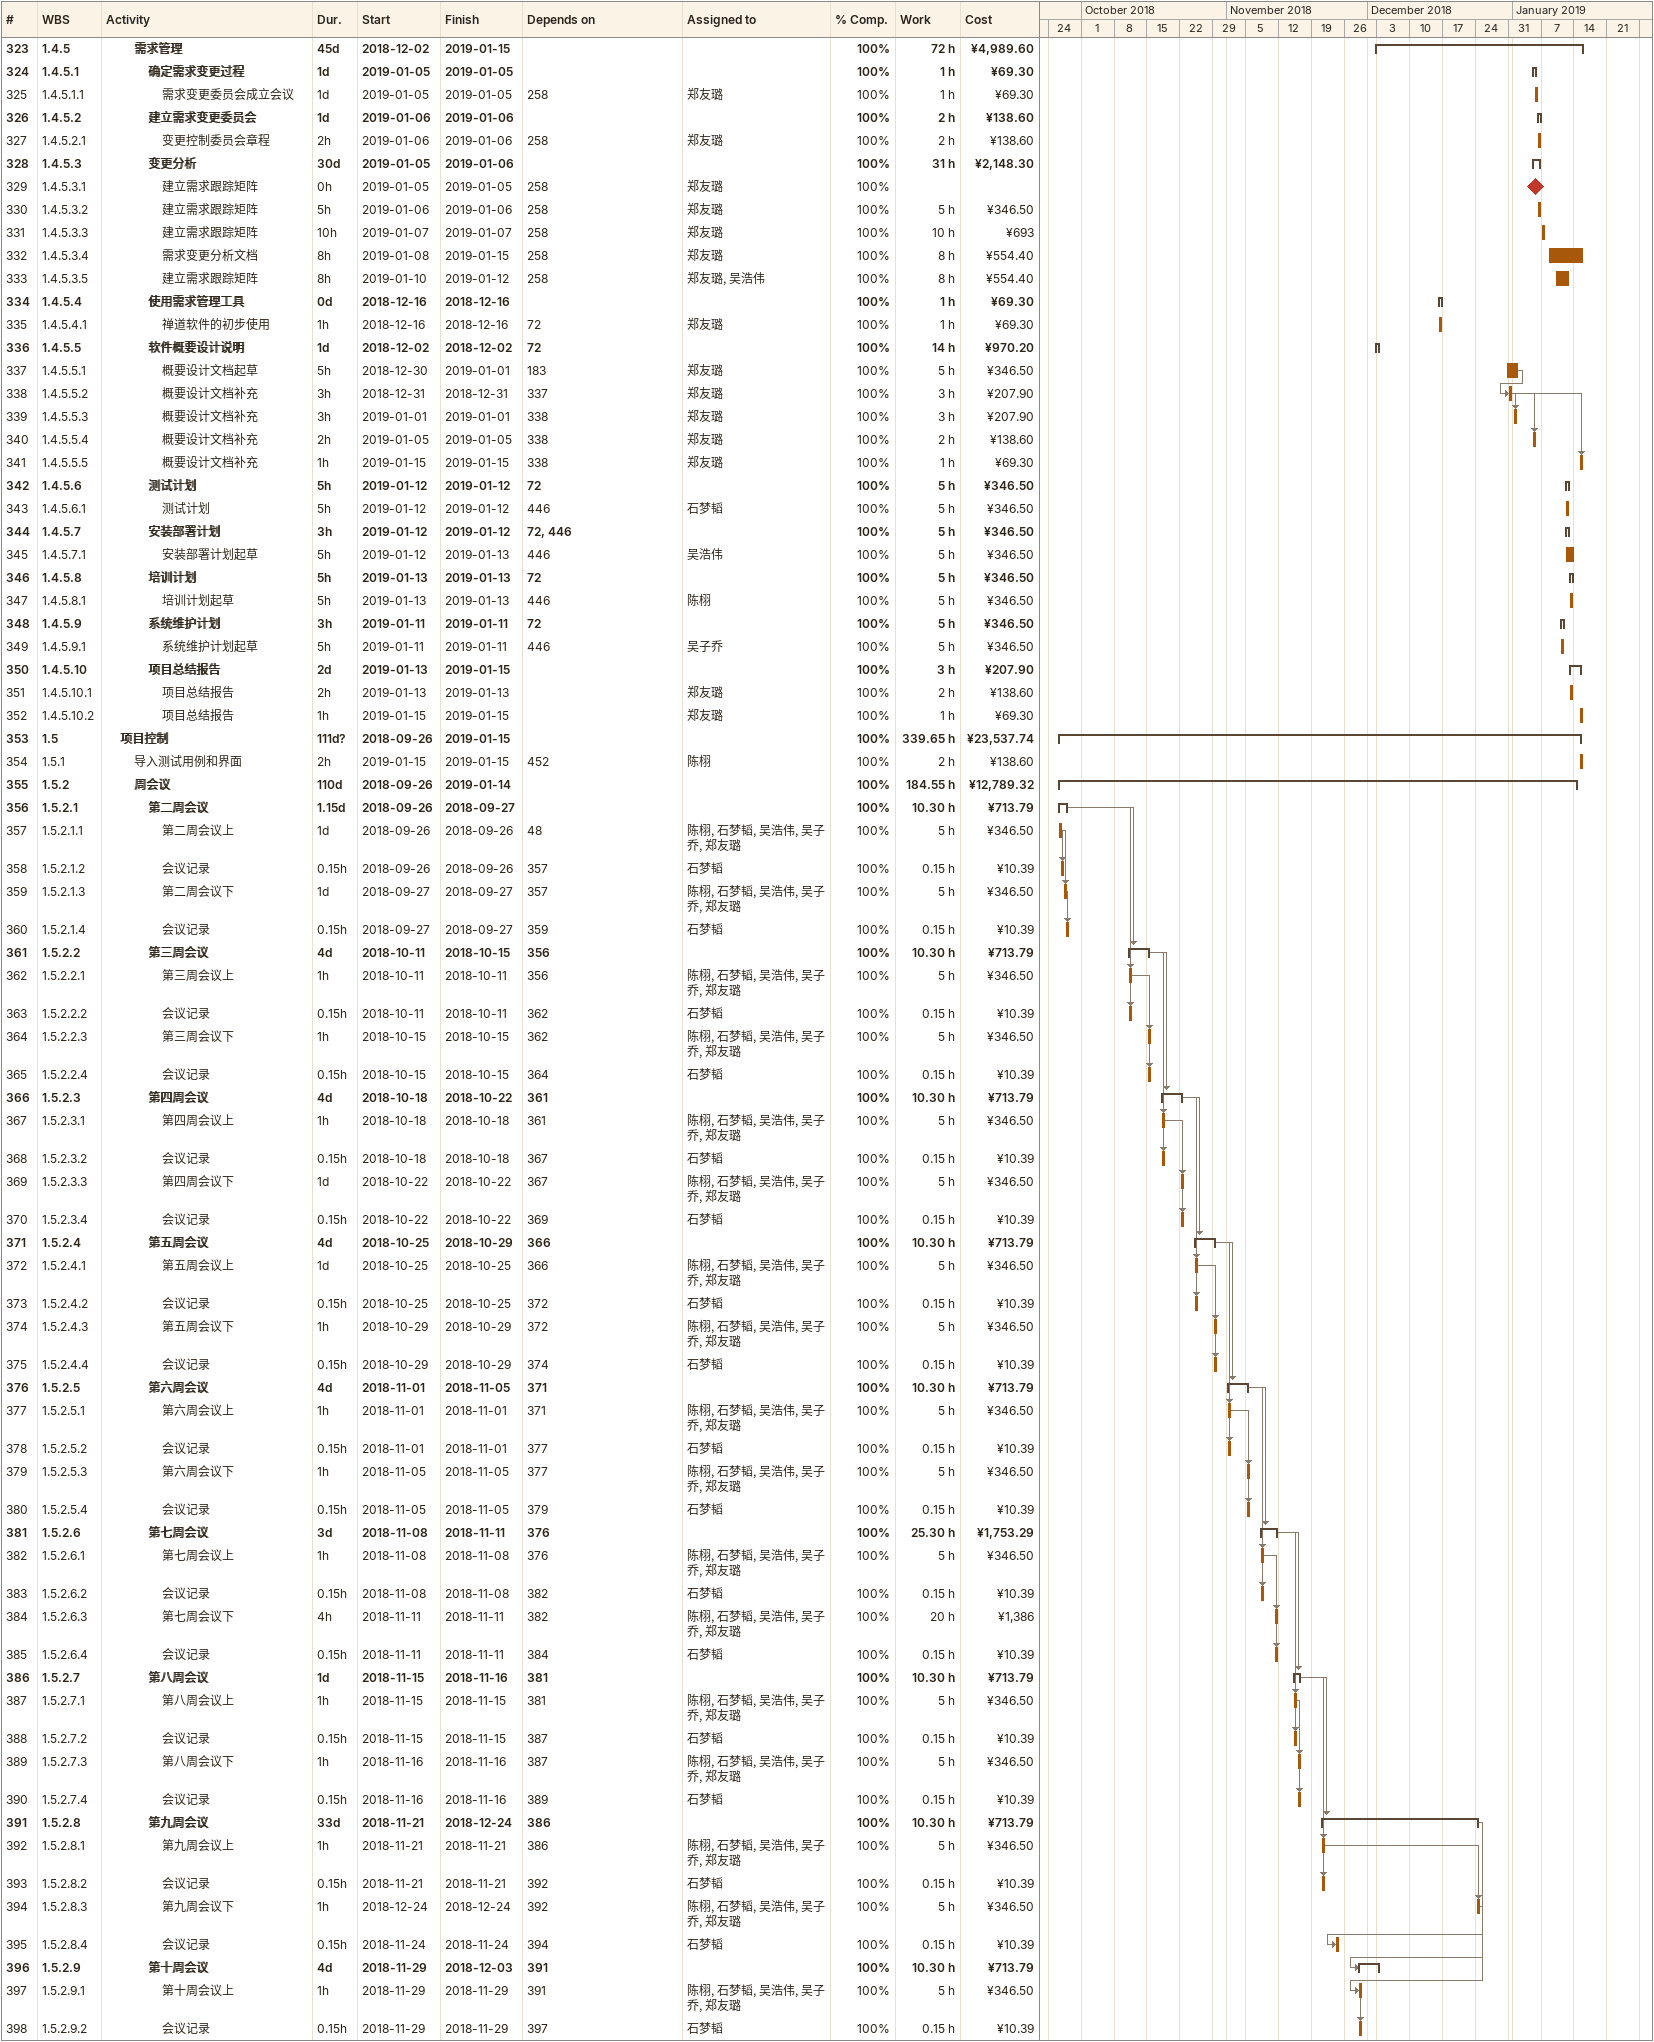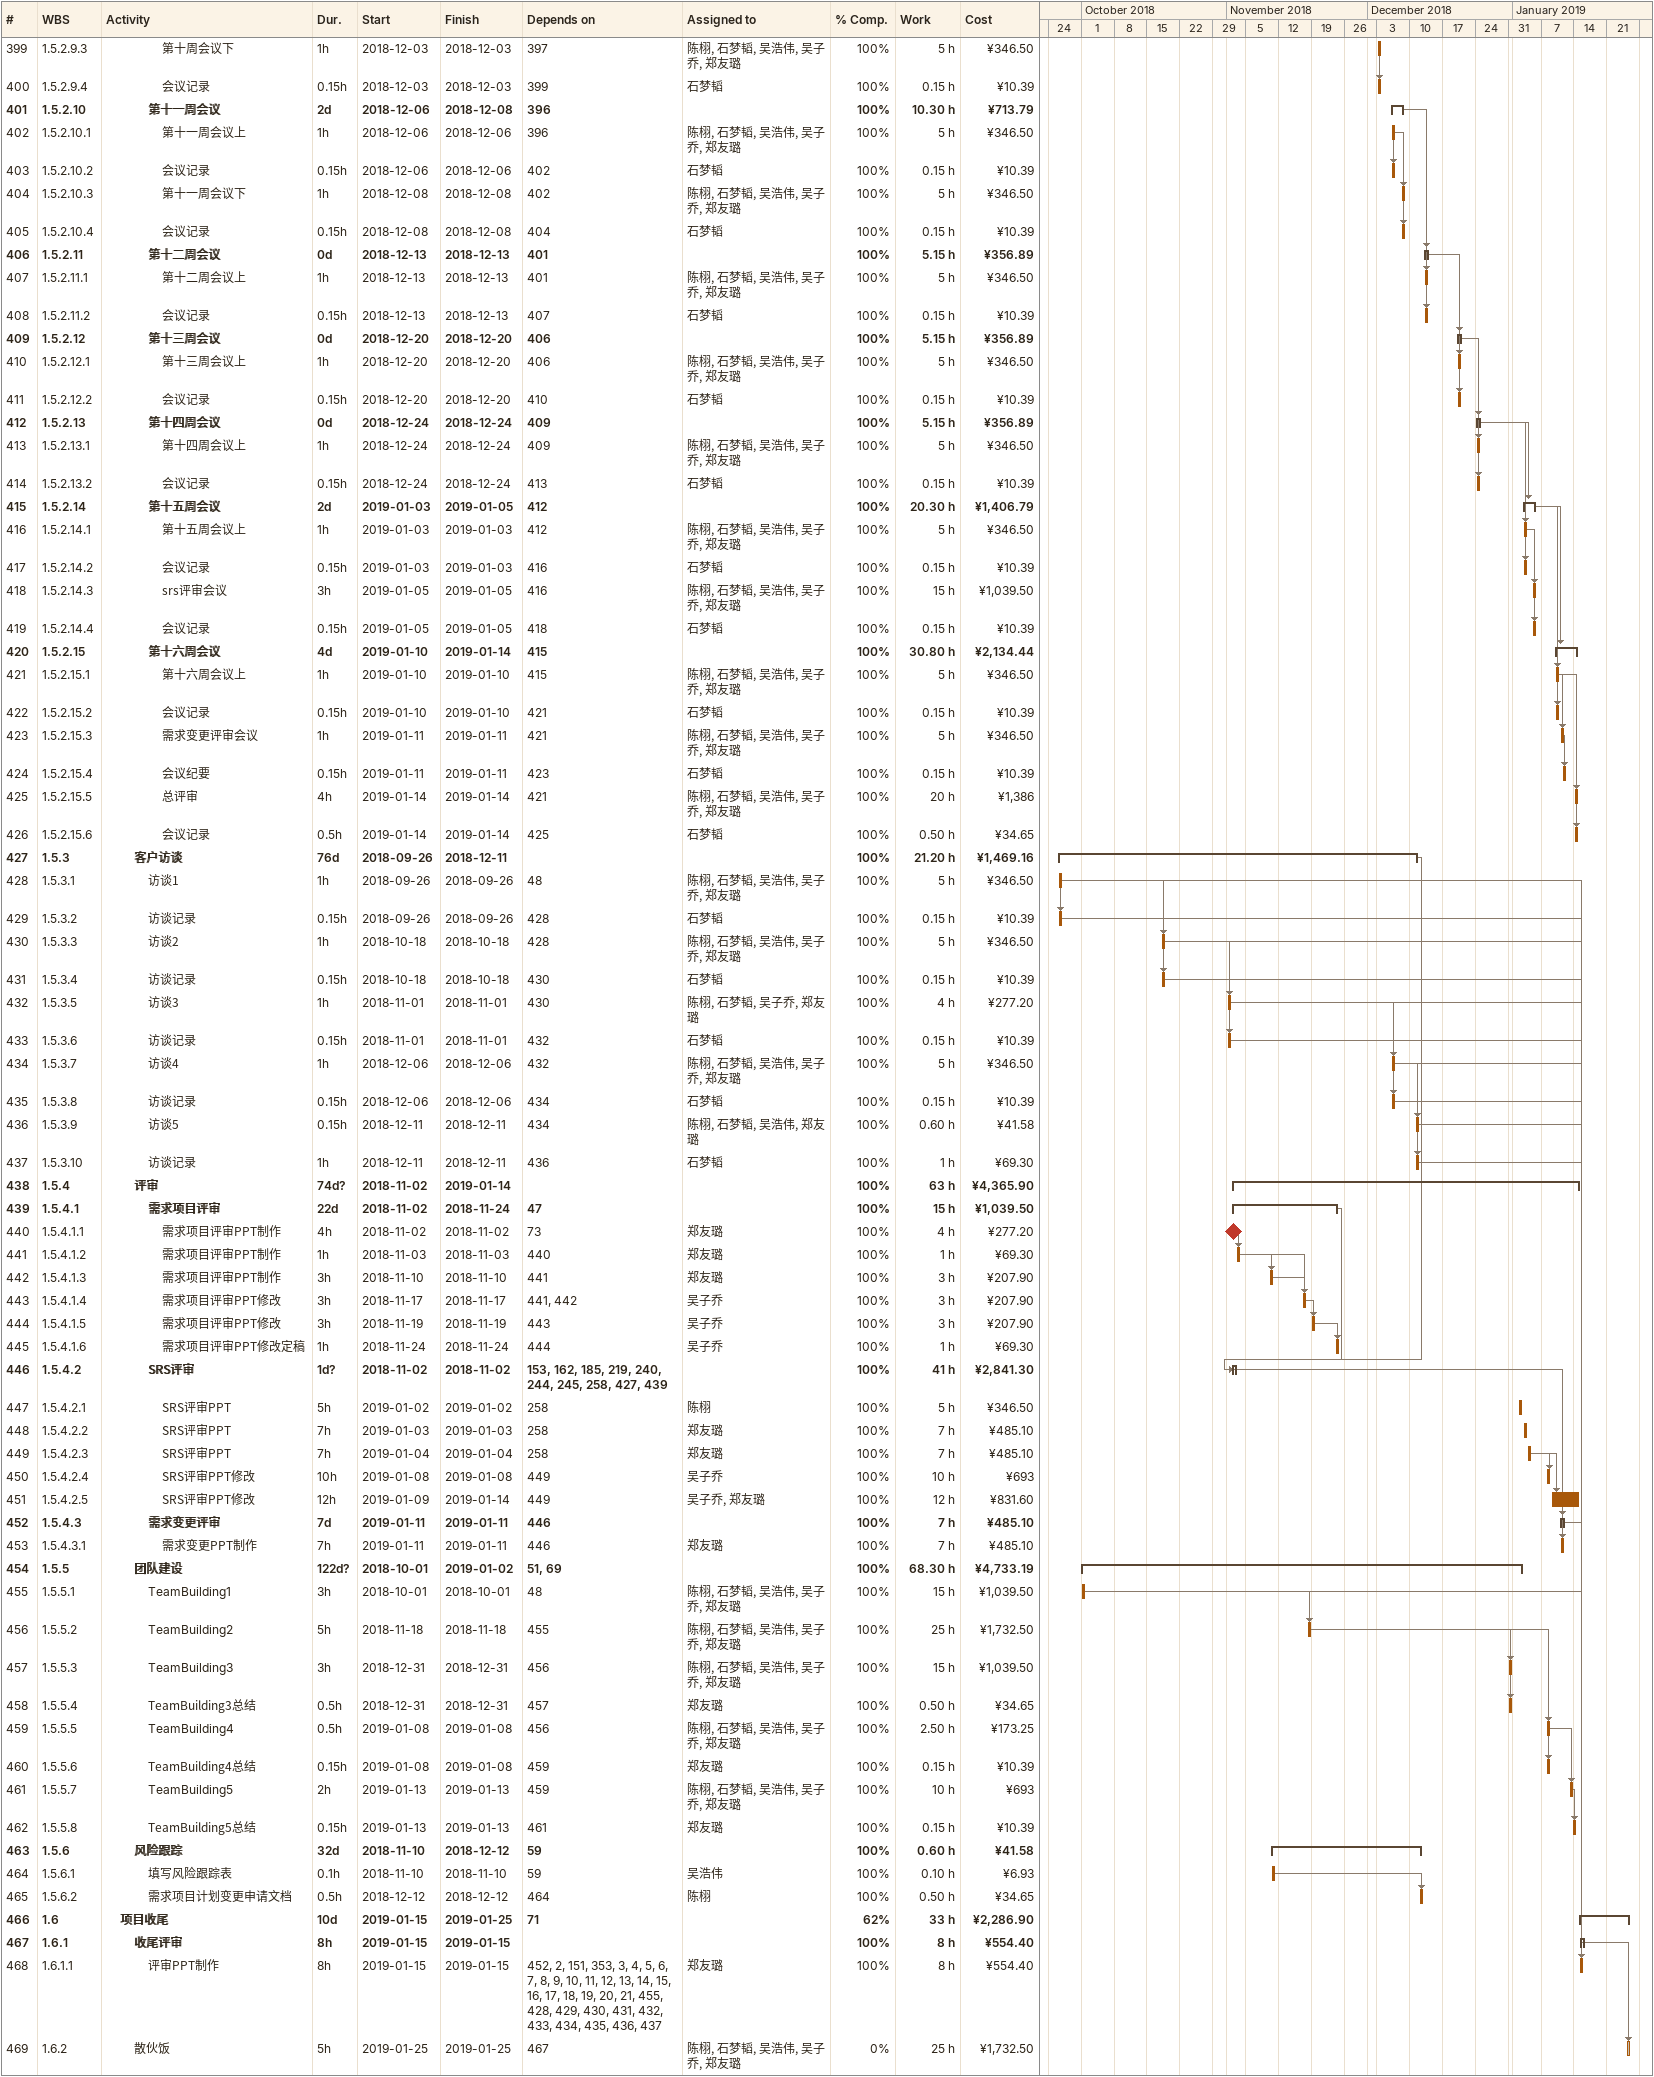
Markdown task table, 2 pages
| ID | WBS | Task | Duration | Start | Finish | Predecessors | Resources | % complete | Work (h) | Cost (¥) |
|---|---|---|---|---|---|---|---|---|---|---|
| 323 | 1.4.5 | **需求管理** | 45d | 2018-12-02 | 2019-01-15 |  |  | 100 | 72 | 4989.60 |
| 324 | 1.4.5.1 | **确定需求变更过程** | 1d | 2019-01-05 | 2019-01-05 |  |  | 100 | 1 | 69.30 |
| 325 | 1.4.5.1.1 | 需求变更委员会成立会议 | 1d | 2019-01-05 | 2019-01-05 | 258 | 郑友璐 | 100 | 1 | 69.30 |
| 326 | 1.4.5.2 | **建立需求变更委员会** | 1d | 2019-01-06 | 2019-01-06 |  |  | 100 | 2 | 138.60 |
| 327 | 1.4.5.2.1 | 变更控制委员会章程 | 2h | 2019-01-06 | 2019-01-06 | 258 | 郑友璐 | 100 | 2 | 138.60 |
| 328 | 1.4.5.3 | **变更分析** | 30d | 2019-01-05 | 2019-01-06 |  |  | 100 | 31 | 2148.30 |
| 329 | 1.4.5.3.1 | 建立需求跟踪矩阵 | 0h | 2019-01-05 | 2019-01-05 | 258 | 郑友璐 | 100 |  |  |
| 330 | 1.4.5.3.2 | 建立需求跟踪矩阵 | 5h | 2019-01-06 | 2019-01-06 | 258 | 郑友璐 | 100 | 5 | 346.50 |
| 331 | 1.4.5.3.3 | 建立需求跟踪矩阵 | 10h | 2019-01-07 | 2019-01-07 | 258 | 郑友璐 | 100 | 10 | 693 |
| 332 | 1.4.5.3.4 | 需求变更分析文档 | 8h | 2019-01-08 | 2019-01-15 | 258 | 郑友璐 | 100 | 8 | 554.40 |
| 333 | 1.4.5.3.5 | 建立需求跟踪矩阵 | 8h | 2019-01-10 | 2019-01-12 | 258 | 郑友璐, 吴浩伟 | 100 | 8 | 554.40 |
| 334 | 1.4.5.4 | **使用需求管理工具** | 0d | 2018-12-16 | 2018-12-16 |  |  | 100 | 1 | 69.30 |
| 335 | 1.4.5.4.1 | 禅道软件的初步使用 | 1h | 2018-12-16 | 2018-12-16 | 72 | 郑友璐 | 100 | 1 | 69.30 |
| 336 | 1.4.5.5 | **软件概要设计说明** | 1d | 2018-12-02 | 2018-12-02 | 72 |  | 100 | 14 | 970.20 |
| 337 | 1.4.5.5.1 | 概要设计文档起草 | 5h | 2018-12-30 | 2019-01-01 | 183 | 郑友璐 | 100 | 5 | 346.50 |
| 338 | 1.4.5.5.2 | 概要设计文档补充 | 3h | 2018-12-31 | 2018-12-31 | 337 | 郑友璐 | 100 | 3 | 207.90 |
| 339 | 1.4.5.5.3 | 概要设计文档补充 | 3h | 2019-01-01 | 2019-01-01 | 338 | 郑友璐 | 100 | 3 | 207.90 |
| 340 | 1.4.5.5.4 | 概要设计文档补充 | 2h | 2019-01-05 | 2019-01-05 | 338 | 郑友璐 | 100 | 2 | 138.60 |
| 341 | 1.4.5.5.5 | 概要设计文档补充 | 1h | 2019-01-15 | 2019-01-15 | 338 | 郑友璐 | 100 | 1 | 69.30 |
| 342 | 1.4.5.6 | **测试计划** | 5h | 2019-01-12 | 2019-01-12 | 72 |  | 100 | 5 | 346.50 |
| 343 | 1.4.5.6.1 | 测试计划 | 5h | 2019-01-12 | 2019-01-12 | 446 | 石梦韬 | 100 | 5 | 346.50 |
| 344 | 1.4.5.7 | **安装部署计划** | 3h | 2019-01-12 | 2019-01-12 | 72, 446 |  | 100 | 5 | 346.50 |
| 345 | 1.4.5.7.1 | 安装部署计划起草 | 5h | 2019-01-12 | 2019-01-13 | 446 | 吴浩伟 | 100 | 5 | 346.50 |
| 346 | 1.4.5.8 | **培训计划** | 5h | 2019-01-13 | 2019-01-13 | 72 |  | 100 | 5 | 346.50 |
| 347 | 1.4.5.8.1 | 培训计划起草 | 5h | 2019-01-13 | 2019-01-13 | 446 | 陈栩 | 100 | 5 | 346.50 |
| 348 | 1.4.5.9 | **系统维护计划** | 3h | 2019-01-11 | 2019-01-11 | 72 |  | 100 | 5 | 346.50 |
| 349 | 1.4.5.9.1 | 系统维护计划起草 | 5h | 2019-01-11 | 2019-01-11 | 446 | 吴子乔 | 100 | 5 | 346.50 |
| 350 | 1.4.5.10 | **项目总结报告** | 2d | 2019-01-13 | 2019-01-15 |  |  | 100 | 3 | 207.90 |
| 351 | 1.4.5.10.1 | 项目总结报告 | 2h | 2019-01-13 | 2019-01-13 |  | 郑友璐 | 100 | 2 | 138.60 |
| 352 | 1.4.5.10.2 | 项目总结报告 | 1h | 2019-01-15 | 2019-01-15 |  | 郑友璐 | 100 | 1 | 69.30 |
| 353 | 1.5 | **项目控制** | 111d? | 2018-09-26 | 2019-01-15 |  |  | 100 | 339.65 | 23537.74 |
| 354 | 1.5.1 | 导入测试用例和界面 | 2h | 2019-01-15 | 2019-01-15 | 452 | 陈栩 | 100 | 2 | 138.60 |
| 355 | 1.5.2 | **周会议** | 110d | 2018-09-26 | 2019-01-14 |  |  | 100 | 184.55 | 12789.32 |
| 356 | 1.5.2.1 | **第二周会议** | 1.15d | 2018-09-26 | 2018-09-27 |  |  | 100 | 10.30 | 713.79 |
| 357 | 1.5.2.1.1 | 第二周会议上 | 1d | 2018-09-26 | 2018-09-26 | 48 | 陈栩, 石梦韬, 吴浩伟, 吴子乔, 郑友璐 | 100 | 5 | 346.50 |
| 358 | 1.5.2.1.2 | 会议记录 | 0.15h | 2018-09-26 | 2018-09-26 | 357 | 石梦韬 | 100 | 0.15 | 10.39 |
| 359 | 1.5.2.1.3 | 第二周会议下 | 1d | 2018-09-27 | 2018-09-27 | 357 | 陈栩, 石梦韬, 吴浩伟, 吴子乔, 郑友璐 | 100 | 5 | 346.50 |
| 360 | 1.5.2.1.4 | 会议记录 | 0.15h | 2018-09-27 | 2018-09-27 | 359 | 石梦韬 | 100 | 0.15 | 10.39 |
| 361 | 1.5.2.2 | **第三周会议** | 4d | 2018-10-11 | 2018-10-15 | 356 |  | 100 | 10.30 | 713.79 |
| 362 | 1.5.2.2.1 | 第三周会议上 | 1h | 2018-10-11 | 2018-10-11 | 356 | 陈栩, 石梦韬, 吴浩伟, 吴子乔, 郑友璐 | 100 | 5 | 346.50 |
| 363 | 1.5.2.2.2 | 会议记录 | 0.15h | 2018-10-11 | 2018-10-11 | 362 | 石梦韬 | 100 | 0.15 | 10.39 |
| 364 | 1.5.2.2.3 | 第三周会议下 | 1h | 2018-10-15 | 2018-10-15 | 362 | 陈栩, 石梦韬, 吴浩伟, 吴子乔, 郑友璐 | 100 | 5 | 346.50 |
| 365 | 1.5.2.2.4 | 会议记录 | 0.15h | 2018-10-15 | 2018-10-15 | 364 | 石梦韬 | 100 | 0.15 | 10.39 |
| 366 | 1.5.2.3 | **第四周会议** | 4d | 2018-10-18 | 2018-10-22 | 361 |  | 100 | 10.30 | 713.79 |
| 367 | 1.5.2.3.1 | 第四周会议上 | 1h | 2018-10-18 | 2018-10-18 | 361 | 陈栩, 石梦韬, 吴浩伟, 吴子乔, 郑友璐 | 100 | 5 | 346.50 |
| 368 | 1.5.2.3.2 | 会议记录 | 0.15h | 2018-10-18 | 2018-10-18 | 367 | 石梦韬 | 100 | 0.15 | 10.39 |
| 369 | 1.5.2.3.3 | 第四周会议下 | 1d | 2018-10-22 | 2018-10-22 | 367 | 陈栩, 石梦韬, 吴浩伟, 吴子乔, 郑友璐 | 100 | 5 | 346.50 |
| 370 | 1.5.2.3.4 | 会议记录 | 0.15h | 2018-10-22 | 2018-10-22 | 369 | 石梦韬 | 100 | 0.15 | 10.39 |
| 371 | 1.5.2.4 | **第五周会议** | 4d | 2018-10-25 | 2018-10-29 | 366 |  | 100 | 10.30 | 713.79 |
| 372 | 1.5.2.4.1 | 第五周会议上 | 1d | 2018-10-25 | 2018-10-25 | 366 | 陈栩, 石梦韬, 吴浩伟, 吴子乔, 郑友璐 | 100 | 5 | 346.50 |
| 373 | 1.5.2.4.2 | 会议记录 | 0.15h | 2018-10-25 | 2018-10-25 | 372 | 石梦韬 | 100 | 0.15 | 10.39 |
| 374 | 1.5.2.4.3 | 第五周会议下 | 1h | 2018-10-29 | 2018-10-29 | 372 | 陈栩, 石梦韬, 吴浩伟, 吴子乔, 郑友璐 | 100 | 5 | 346.50 |
| 375 | 1.5.2.4.4 | 会议记录 | 0.15h | 2018-10-29 | 2018-10-29 | 374 | 石梦韬 | 100 | 0.15 | 10.39 |
| 376 | 1.5.2.5 | **第六周会议** | 4d | 2018-11-01 | 2018-11-05 | 371 |  | 100 | 10.30 | 713.79 |
| 377 | 1.5.2.5.1 | 第六周会议上 | 1h | 2018-11-01 | 2018-11-01 | 371 | 陈栩, 石梦韬, 吴浩伟, 吴子乔, 郑友璐 | 100 | 5 | 346.50 |
| 378 | 1.5.2.5.2 | 会议记录 | 0.15h | 2018-11-01 | 2018-11-01 | 377 | 石梦韬 | 100 | 0.15 | 10.39 |
| 379 | 1.5.2.5.3 | 第六周会议下 | 1h | 2018-11-05 | 2018-11-05 | 377 | 陈栩, 石梦韬, 吴浩伟, 吴子乔, 郑友璐 | 100 | 5 | 346.50 |
| 380 | 1.5.2.5.4 | 会议记录 | 0.15h | 2018-11-05 | 2018-11-05 | 379 | 石梦韬 | 100 | 0.15 | 10.39 |
| 381 | 1.5.2.6 | **第七周会议** | 3d | 2018-11-08 | 2018-11-11 | 376 |  | 100 | 25.30 | 1753.29 |
| 382 | 1.5.2.6.1 | 第七周会议上 | 1h | 2018-11-08 | 2018-11-08 | 376 | 陈栩, 石梦韬, 吴浩伟, 吴子乔, 郑友璐 | 100 | 5 | 346.50 |
| 383 | 1.5.2.6.2 | 会议记录 | 0.15h | 2018-11-08 | 2018-11-08 | 382 | 石梦韬 | 100 | 0.15 | 10.39 |
| 384 | 1.5.2.6.3 | 第七周会议下 | 4h | 2018-11-11 | 2018-11-11 | 382 | 陈栩, 石梦韬, 吴浩伟, 吴子乔, 郑友璐 | 100 | 20 | 1386 |
| 385 | 1.5.2.6.4 | 会议记录 | 0.15h | 2018-11-11 | 2018-11-11 | 384 | 石梦韬 | 100 | 0.15 | 10.39 |
| 386 | 1.5.2.7 | **第八周会议** | 1d | 2018-11-15 | 2018-11-16 | 381 |  | 100 | 10.30 | 713.79 |
| 387 | 1.5.2.7.1 | 第八周会议上 | 1h | 2018-11-15 | 2018-11-15 | 381 | 陈栩, 石梦韬, 吴浩伟, 吴子乔, 郑友璐 | 100 | 5 | 346.50 |
| 388 | 1.5.2.7.2 | 会议记录 | 0.15h | 2018-11-15 | 2018-11-15 | 387 | 石梦韬 | 100 | 0.15 | 10.39 |
| 389 | 1.5.2.7.3 | 第八周会议下 | 1h | 2018-11-16 | 2018-11-16 | 387 | 陈栩, 石梦韬, 吴浩伟, 吴子乔, 郑友璐 | 100 | 5 | 346.50 |
| 390 | 1.5.2.7.4 | 会议记录 | 0.15h | 2018-11-16 | 2018-11-16 | 389 | 石梦韬 | 100 | 0.15 | 10.39 |
| 391 | 1.5.2.8 | **第九周会议** | 33d | 2018-11-21 | 2018-12-24 | 386 |  | 100 | 10.30 | 713.79 |
| 392 | 1.5.2.8.1 | 第九周会议上 | 1h | 2018-11-21 | 2018-11-21 | 386 | 陈栩, 石梦韬, 吴浩伟, 吴子乔, 郑友璐 | 100 | 5 | 346.50 |
| 393 | 1.5.2.8.2 | 会议记录 | 0.15h | 2018-11-21 | 2018-11-21 | 392 | 石梦韬 | 100 | 0.15 | 10.39 |
| 394 | 1.5.2.8.3 | 第九周会议下 | 1h | 2018-12-24 | 2018-12-24 | 392 | 陈栩, 石梦韬, 吴浩伟, 吴子乔, 郑友璐 | 100 | 5 | 346.50 |
| 395 | 1.5.2.8.4 | 会议记录 | 0.15h | 2018-11-24 | 2018-11-24 | 394 | 石梦韬 | 100 | 0.15 | 10.39 |
| 396 | 1.5.2.9 | **第十周会议** | 4d | 2018-11-29 | 2018-12-03 | 391 |  | 100 | 10.30 | 713.79 |
| 397 | 1.5.2.9.1 | 第十周会议上 | 1h | 2018-11-29 | 2018-11-29 | 391 | 陈栩, 石梦韬, 吴浩伟, 吴子乔, 郑友璐 | 100 | 5 | 346.50 |
| 398 | 1.5.2.9.2 | 会议记录 | 0.15h | 2018-11-29 | 2018-11-29 | 397 | 石梦韬 | 100 | 0.15 | 10.39 |
| 399 | 1.5.2.9.3 | 第十周会议下 | 1h | 2018-12-03 | 2018-12-03 | 397 | 陈栩, 石梦韬, 吴浩伟, 吴子乔, 郑友璐 | 100 | 5 | 346.50 |
| 400 | 1.5.2.9.4 | 会议记录 | 0.15h | 2018-12-03 | 2018-12-03 | 399 | 石梦韬 | 100 | 0.15 | 10.39 |
| 401 | 1.5.2.10 | **第十一周会议** | 2d | 2018-12-06 | 2018-12-08 | 396 |  | 100 | 10.30 | 713.79 |
| 402 | 1.5.2.10.1 | 第十一周会议上 | 1h | 2018-12-06 | 2018-12-06 | 396 | 陈栩, 石梦韬, 吴浩伟, 吴子乔, 郑友璐 | 100 | 5 | 346.50 |
| 403 | 1.5.2.10.2 | 会议记录 | 0.15h | 2018-12-06 | 2018-12-06 | 402 | 石梦韬 | 100 | 0.15 | 10.39 |
| 404 | 1.5.2.10.3 | 第十一周会议下 | 1h | 2018-12-08 | 2018-12-08 | 402 | 陈栩, 石梦韬, 吴浩伟, 吴子乔, 郑友璐 | 100 | 5 | 346.50 |
| 405 | 1.5.2.10.4 | 会议记录 | 0.15h | 2018-12-08 | 2018-12-08 | 404 | 石梦韬 | 100 | 0.15 | 10.39 |
| 406 | 1.5.2.11 | **第十二周会议** | 0d | 2018-12-13 | 2018-12-13 | 401 |  | 100 | 5.15 | 356.89 |
| 407 | 1.5.2.11.1 | 第十二周会议上 | 1h | 2018-12-13 | 2018-12-13 | 401 | 陈栩, 石梦韬, 吴浩伟, 吴子乔, 郑友璐 | 100 | 5 | 346.50 |
| 408 | 1.5.2.11.2 | 会议记录 | 0.15h | 2018-12-13 | 2018-12-13 | 407 | 石梦韬 | 100 | 0.15 | 10.39 |
| 409 | 1.5.2.12 | **第十三周会议** | 0d | 2018-12-20 | 2018-12-20 | 406 |  | 100 | 5.15 | 356.89 |
| 410 | 1.5.2.12.1 | 第十三周会议上 | 1h | 2018-12-20 | 2018-12-20 | 406 | 陈栩, 石梦韬, 吴浩伟, 吴子乔, 郑友璐 | 100 | 5 | 346.50 |
| 411 | 1.5.2.12.2 | 会议记录 | 0.15h | 2018-12-20 | 2018-12-20 | 410 | 石梦韬 | 100 | 0.15 | 10.39 |
| 412 | 1.5.2.13 | **第十四周会议** | 0d | 2018-12-24 | 2018-12-24 | 409 |  | 100 | 5.15 | 356.89 |
| 413 | 1.5.2.13.1 | 第十四周会议上 | 1h | 2018-12-24 | 2018-12-24 | 409 | 陈栩, 石梦韬, 吴浩伟, 吴子乔, 郑友璐 | 100 | 5 | 346.50 |
| 414 | 1.5.2.13.2 | 会议记录 | 0.15h | 2018-12-24 | 2018-12-24 | 413 | 石梦韬 | 100 | 0.15 | 10.39 |
| 415 | 1.5.2.14 | **第十五周会议** | 2d | 2019-01-03 | 2019-01-05 | 412 |  | 100 | 20.30 | 1406.79 |
| 416 | 1.5.2.14.1 | 第十五周会议上 | 1h | 2019-01-03 | 2019-01-03 | 412 | 陈栩, 石梦韬, 吴浩伟, 吴子乔, 郑友璐 | 100 | 5 | 346.50 |
| 417 | 1.5.2.14.2 | 会议记录 | 0.15h | 2019-01-03 | 2019-01-03 | 416 | 石梦韬 | 100 | 0.15 | 10.39 |
| 418 | 1.5.2.14.3 | srs评审会议 | 3h | 2019-01-05 | 2019-01-05 | 416 | 陈栩, 石梦韬, 吴浩伟, 吴子乔, 郑友璐 | 100 | 15 | 1039.50 |
| 419 | 1.5.2.14.4 | 会议记录 | 0.15h | 2019-01-05 | 2019-01-05 | 418 | 石梦韬 | 100 | 0.15 | 10.39 |
| 420 | 1.5.2.15 | **第十六周会议** | 4d | 2019-01-10 | 2019-01-14 | 415 |  | 100 | 30.80 | 2134.44 |
| 421 | 1.5.2.15.1 | 第十六周会议上 | 1h | 2019-01-10 | 2019-01-10 | 415 | 陈栩, 石梦韬, 吴浩伟, 吴子乔, 郑友璐 | 100 | 5 | 346.50 |
| 422 | 1.5.2.15.2 | 会议记录 | 0.15h | 2019-01-10 | 2019-01-10 | 421 | 石梦韬 | 100 | 0.15 | 10.39 |
| 423 | 1.5.2.15.3 | 需求变更评审会议 | 1h | 2019-01-11 | 2019-01-11 | 421 | 陈栩, 石梦韬, 吴浩伟, 吴子乔, 郑友璐 | 100 | 5 | 346.50 |
| 424 | 1.5.2.15.4 | 会议纪要 | 0.15h | 2019-01-11 | 2019-01-11 | 423 | 石梦韬 | 100 | 0.15 | 10.39 |
| 425 | 1.5.2.15.5 | 总评审 | 4h | 2019-01-14 | 2019-01-14 | 421 | 陈栩, 石梦韬, 吴浩伟, 吴子乔, 郑友璐 | 100 | 20 | 1386 |
| 426 | 1.5.2.15.6 | 会议记录 | 0.5h | 2019-01-14 | 2019-01-14 | 425 | 石梦韬 | 100 | 0.50 | 34.65 |
| 427 | 1.5.3 | **客户访谈** | 76d | 2018-09-26 | 2018-12-11 |  |  | 100 | 21.20 | 1469.16 |
| 428 | 1.5.3.1 | 访谈1 | 1h | 2018-09-26 | 2018-09-26 | 48 | 陈栩, 石梦韬, 吴浩伟, 吴子乔, 郑友璐 | 100 | 5 | 346.50 |
| 429 | 1.5.3.2 | 访谈记录 | 0.15h | 2018-09-26 | 2018-09-26 | 428 | 石梦韬 | 100 | 0.15 | 10.39 |
| 430 | 1.5.3.3 | 访谈2 | 1h | 2018-10-18 | 2018-10-18 | 428 | 陈栩, 石梦韬, 吴浩伟, 吴子乔, 郑友璐 | 100 | 5 | 346.50 |
| 431 | 1.5.3.4 | 访谈记录 | 0.15h | 2018-10-18 | 2018-10-18 | 430 | 石梦韬 | 100 | 0.15 | 10.39 |
| 432 | 1.5.3.5 | 访谈3 | 1h | 2018-11-01 | 2018-11-01 | 430 | 陈栩, 石梦韬, 吴子乔, 郑友璐 | 100 | 4 | 277.20 |
| 433 | 1.5.3.6 | 访谈记录 | 0.15h | 2018-11-01 | 2018-11-01 | 432 | 石梦韬 | 100 | 0.15 | 10.39 |
| 434 | 1.5.3.7 | 访谈4 | 1h | 2018-12-06 | 2018-12-06 | 432 | 陈栩, 石梦韬, 吴浩伟, 吴子乔, 郑友璐 | 100 | 5 | 346.50 |
| 435 | 1.5.3.8 | 访谈记录 | 0.15h | 2018-12-06 | 2018-12-06 | 434 | 石梦韬 | 100 | 0.15 | 10.39 |
| 436 | 1.5.3.9 | 访谈5 | 0.15h | 2018-12-11 | 2018-12-11 | 434 | 陈栩, 石梦韬, 吴浩伟, 郑友璐 | 100 | 0.60 | 41.58 |
| 437 | 1.5.3.10 | 访谈记录 | 1h | 2018-12-11 | 2018-12-11 | 436 | 石梦韬 | 100 | 1 | 69.30 |
| 438 | 1.5.4 | **评审** | 74d? | 2018-11-02 | 2019-01-14 |  |  | 100 | 63 | 4365.90 |
| 439 | 1.5.4.1 | **需求项目评审** | 22d | 2018-11-02 | 2018-11-24 | 47 |  | 100 | 15 | 1039.50 |
| 440 | 1.5.4.1.1 | 需求项目评审PPT制作 | 4h | 2018-11-02 | 2018-11-02 | 73 | 郑友璐 | 100 | 4 | 277.20 |
| 441 | 1.5.4.1.2 | 需求项目评审PPT制作 | 1h | 2018-11-03 | 2018-11-03 | 440 | 郑友璐 | 100 | 1 | 69.30 |
| 442 | 1.5.4.1.3 | 需求项目评审PPT制作 | 3h | 2018-11-10 | 2018-11-10 | 441 | 郑友璐 | 100 | 3 | 207.90 |
| 443 | 1.5.4.1.4 | 需求项目评审PPT修改 | 3h | 2018-11-17 | 2018-11-17 | 441, 442 | 吴子乔 | 100 | 3 | 207.90 |
| 444 | 1.5.4.1.5 | 需求项目评审PPT修改 | 3h | 2018-11-19 | 2018-11-19 | 443 | 吴子乔 | 100 | 3 | 207.90 |
| 445 | 1.5.4.1.6 | 需求项目评审PPT修改定稿 | 1h | 2018-11-24 | 2018-11-24 | 444 | 吴子乔 | 100 | 1 | 69.30 |
| 446 | 1.5.4.2 | **SRS评审** | 1d? | 2018-11-02 | 2018-11-02 | 153, 162, 185, 219, 240, 244, 245, 258, 427, 439 |  | 100 | 41 | 2841.30 |
| 447 | 1.5.4.2.1 | SRS评审PPT | 5h | 2019-01-02 | 2019-01-02 | 258 | 陈栩 | 100 | 5 | 346.50 |
| 448 | 1.5.4.2.2 | SRS评审PPT | 7h | 2019-01-03 | 2019-01-03 | 258 | 郑友璐 | 100 | 7 | 485.10 |
| 449 | 1.5.4.2.3 | SRS评审PPT | 7h | 2019-01-04 | 2019-01-04 | 258 | 郑友璐 | 100 | 7 | 485.10 |
| 450 | 1.5.4.2.4 | SRS评审PPT修改 | 10h | 2019-01-08 | 2019-01-08 | 449 | 吴子乔 | 100 | 10 | 693 |
| 451 | 1.5.4.2.5 | SRS评审PPT修改 | 12h | 2019-01-09 | 2019-01-14 | 449 | 吴子乔, 郑友璐 | 100 | 12 | 831.60 |
| 452 | 1.5.4.3 | **需求变更评审** | 7d | 2019-01-11 | 2019-01-11 | 446 |  | 100 | 7 | 485.10 |
| 453 | 1.5.4.3.1 | 需求变更PPT制作 | 7h | 2019-01-11 | 2019-01-11 | 446 | 郑友璐 | 100 | 7 | 485.10 |
| 454 | 1.5.5 | **团队建设** | 122d? | 2018-10-01 | 2019-01-02 | 51, 69 |  | 100 | 68.30 | 4733.19 |
| 455 | 1.5.5.1 | TeamBuilding1 | 3h | 2018-10-01 | 2018-10-01 | 48 | 陈栩, 石梦韬, 吴浩伟, 吴子乔, 郑友璐 | 100 | 15 | 1039.50 |
| 456 | 1.5.5.2 | TeamBuilding2 | 5h | 2018-11-18 | 2018-11-18 | 455 | 陈栩, 石梦韬, 吴浩伟, 吴子乔, 郑友璐 | 100 | 25 | 1732.50 |
| 457 | 1.5.5.3 | TeamBuilding3 | 3h | 2018-12-31 | 2018-12-31 | 456 | 陈栩, 石梦韬, 吴浩伟, 吴子乔, 郑友璐 | 100 | 15 | 1039.50 |
| 458 | 1.5.5.4 | TeamBuilding3总结 | 0.5h | 2018-12-31 | 2018-12-31 | 457 | 郑友璐 | 100 | 0.50 | 34.65 |
| 459 | 1.5.5.5 | TeamBuilding4 | 0.5h | 2019-01-08 | 2019-01-08 | 456 | 陈栩, 石梦韬, 吴浩伟, 吴子乔, 郑友璐 | 100 | 2.50 | 173.25 |
| 460 | 1.5.5.6 | TeamBuilding4总结 | 0.15h | 2019-01-08 | 2019-01-08 | 459 | 郑友璐 | 100 | 0.15 | 10.39 |
| 461 | 1.5.5.7 | TeamBuilding5 | 2h | 2019-01-13 | 2019-01-13 | 459 | 陈栩, 石梦韬, 吴浩伟, 吴子乔, 郑友璐 | 100 | 10 | 693 |
| 462 | 1.5.5.8 | TeamBuilding5总结 | 0.15h | 2019-01-13 | 2019-01-13 | 461 | 郑友璐 | 100 | 0.15 | 10.39 |
| 463 | 1.5.6 | **风险跟踪** | 32d | 2018-11-10 | 2018-12-12 | 59 |  | 100 | 0.60 | 41.58 |
| 464 | 1.5.6.1 | 填写风险跟踪表 | 0.1h | 2018-11-10 | 2018-11-10 | 59 | 吴浩伟 | 100 | 0.10 | 6.93 |
| 465 | 1.5.6.2 | 需求项目计划变更申请文档 | 0.5h | 2018-12-12 | 2018-12-12 | 464 | 陈栩 | 100 | 0.50 | 34.65 |
| 466 | 1.6 | **项目收尾** | 10d | 2019-01-15 | 2019-01-25 | 71 |  | 62 | 33 | 2286.90 |
| 467 | 1.6.1 | **收尾评审** | 8h | 2019-01-15 | 2019-01-15 |  |  | 100 | 8 | 554.40 |
| 468 | 1.6.1.1 | 评审PPT制作 | 8h | 2019-01-15 | 2019-01-15 | 452, 2, 151, 353, 3, 4, 5, 6, 7, 8, 9, 10, 11, 12, 13, 14, 15, 16, 17, 18, 19, 20, 21, 455, 428, 429, 430, 431, 432, 433, 434, 435, 436, 437 | 郑友璐 | 100 | 8 | 554.40 |
| 469 | 1.6.2 | 散伙饭 | 5h | 2019-01-25 | 2019-01-25 | 467 | 陈栩, 石梦韬, 吴浩伟, 吴子乔, 郑友璐 | 0 | 25 | 1732.50 |
